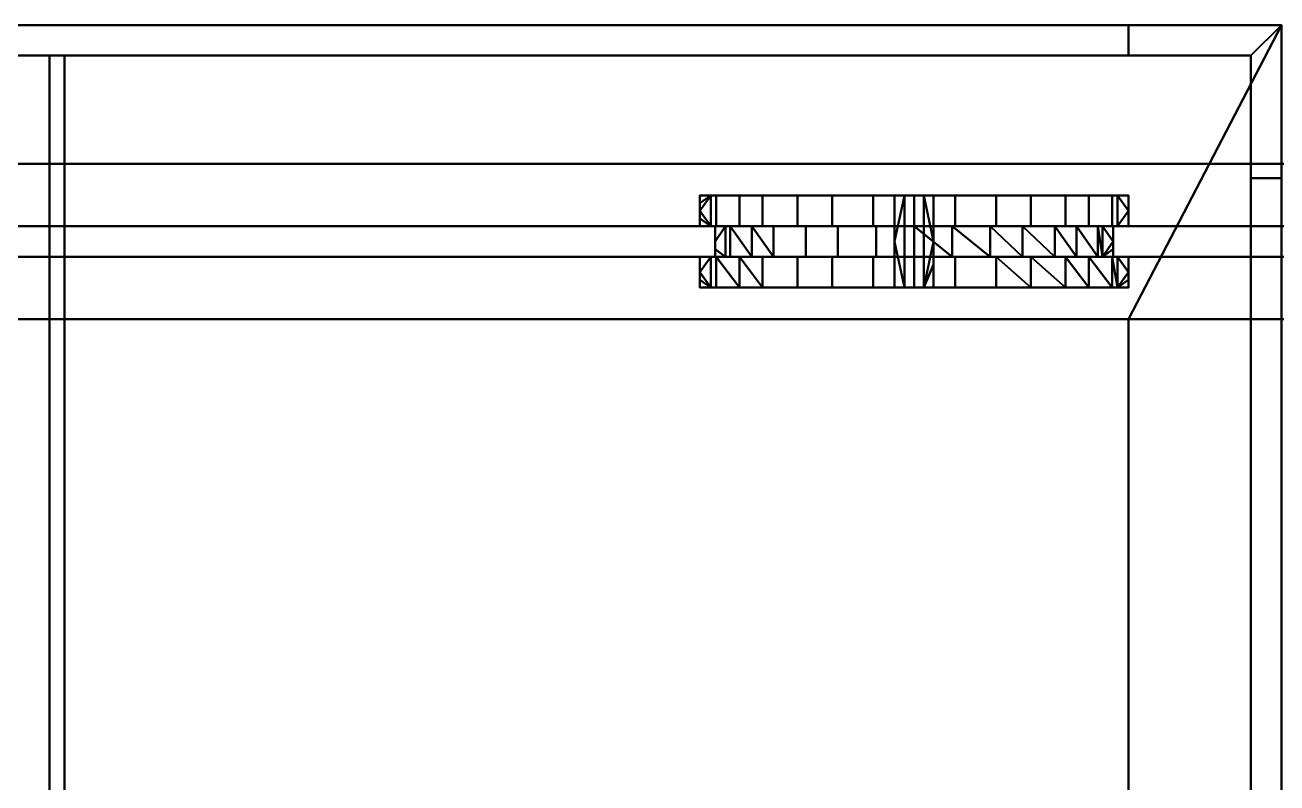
# Model space of a CAD drawing. Header units: millimetres. Extents: x -3275 to 3275, y -1040 to 450.
# Drawn here: x -885.5 to -476.5, y 202.3 to 450 of the extents above; entities that cross this region are included whole.
import ezdxf

# ---------------------------------------------------------------- set-up
doc = ezdxf.new("R2010")
doc.units = ezdxf.units.MM
doc.layers.add('I-FURN-PNLS', color=7, linetype='Continuous', lineweight=40)

msp = doc.modelspace()

# ---------------------------------------------------------------- meshes
at = {"layer": 'I-FURN-PNLS', "color": 7, "true_color": 0xf5f5f3}
mesh = msp.add_polyface(dxfattribs=at)
corners = [(-475, 450, 150), (-1275, 450, 150), (-1275, -435, 150), (-475, -435, 150), (-525, -365.36, 150), (-1225, -365.36, 150), (-1225, 353.84, 150), (-525, 353.84, 150)]
mesh.append_faces([[corners[k] for k in face] for face in [(3, 4, 5, 2), (6, 1, 2, 5)]], dxfattribs={"vtx0": -1, "vtx2": -1, "color": 7})
mesh.append_faces([[corners[k] for k in face] for face in [(3, 0, 7, 4), (6, 7, 0, 1)]], dxfattribs={"vtx1": -1, "vtx3": -1, "color": 7})
mesh = msp.add_polyface(dxfattribs=at)
corners = [(-475, 450), (-475, -435), (-1275, -435), (-1275, 450), (-525, -365.36), (-525, 353.84), (-1225, 353.84), (-1225, -365.36)]
mesh.append_faces([[corners[k] for k in face] for face in [(2, 7, 4, 1), (5, 0, 1, 4)]], dxfattribs={"vtx0": -1, "vtx2": -1, "color": 7})
mesh.append_faces([[corners[k] for k in face] for face in [(2, 3, 6, 7), (5, 6, 3, 0)]], dxfattribs={"vtx1": -1, "vtx3": -1, "color": 7})
mesh = msp.add_polyface(dxfattribs=at)
corners = [(-1275, 450, 150), (-475, 450, 150), (-475, 450), (-1275, 450)]
mesh.append_faces([[corners[k] for k in face] for face in [(0, 1, 2, 3)]], dxfattribs={"color": 7})
mesh = msp.add_polyface(dxfattribs=at)
corners = [(-525, 450, 2175), (-525, 440, 2175), (-485, 440, 2175), (-485, 400, 2175), (-475, 400, 2175), (-475, 450, 2175), (-525, -435, 2175), (-475, -435, 2175), (-475, -385, 2175), (-485, -385, 2175), (-485, -425, 2175), (-525, -425, 2175), (-1225, 450, 2175), (-1275, 450, 2175), (-1275, 400, 2175), (-1265, 400, 2175), (-1265, 440, 2175), (-1225, 440, 2175), (-1225, -435, 2175), (-1225, -425, 2175), (-1265, -425, 2175), (-1265, -385, 2175), (-1275, -385, 2175), (-1275, -435, 2175)]
mesh.append_faces([[corners[k] for k in face] for face in [(2, 5, 0, 1), (16, 13, 14, 15), (20, 23, 18, 19)]], dxfattribs={"vtx0": -1, "color": 7})
mesh.append_faces([[corners[k] for k in face] for face in [(4, 5, 2, 3), (6, 7, 10, 11), (12, 13, 16, 17)]], dxfattribs={"vtx1": -1, "color": 7})
mesh.append_faces([[corners[k] for k in face] for face in [(8, 9, 10, 7)]], dxfattribs={"vtx2": -1, "color": 7})
mesh.append_faces([[corners[k] for k in face] for face in [(20, 21, 22, 23)]], dxfattribs={"vtx3": -1, "color": 7})
mesh = msp.add_polyface(dxfattribs=at)
corners = [(-525, 450, 150), (-475, 450, 150), (-475, 400, 150), (-485, 400, 150), (-485, 440, 150), (-525, 440, 150), (-525, -435, 150), (-525, -425, 150), (-485, -425, 150), (-485, -385, 150), (-475, -385, 150), (-475, -435, 150), (-1225, 450, 150), (-1225, 440, 150), (-1265, 440, 150), (-1265, 400, 150), (-1275, 400, 150), (-1275, 450, 150), (-1225, -435, 150), (-1275, -435, 150), (-1275, -385, 150), (-1265, -385, 150), (-1265, -425, 150), (-1225, -425, 150)]
mesh.append_faces([[corners[k] for k in face] for face in [(8, 11, 6, 7), (14, 17, 12, 13), (22, 19, 20, 21)]], dxfattribs={"vtx0": -1, "color": 7})
mesh.append_faces([[corners[k] for k in face] for face in [(0, 1, 4, 5), (10, 11, 8, 9), (18, 19, 22, 23)]], dxfattribs={"vtx1": -1, "color": 7})
mesh.append_faces([[corners[k] for k in face] for face in [(2, 3, 4, 1)]], dxfattribs={"vtx2": -1, "color": 7})
mesh.append_faces([[corners[k] for k in face] for face in [(14, 15, 16, 17)]], dxfattribs={"vtx3": -1, "color": 7})
mesh = msp.add_polyface(dxfattribs=at)
corners = [(-1275, 450, 2200), (-1275, -435, 2200), (-475, -435, 2200), (-475, 450, 2200)]
mesh.append_faces([[corners[k] for k in face] for face in [(3, 0, 1, 2)]], dxfattribs={"color": 7})
mesh = msp.add_polyface(dxfattribs=at)
corners = [(-1275, 450, 2175), (-475, 450, 2175), (-475, -435, 2175), (-1275, -435, 2175)]
mesh.append_faces([[corners[k] for k in face] for face in [(2, 3, 0, 1)]], dxfattribs={"color": 7})
mesh = msp.add_polyface(dxfattribs=at)
corners = [(-1275, 450, 2200), (-475, 450, 2200), (-475, 450, 2175), (-1275, 450, 2175)]
mesh.append_faces([[corners[k] for k in face] for face in [(0, 1, 2, 3)]], dxfattribs={"color": 7})
mesh = msp.add_polyface(dxfattribs=at)
corners = [(-525, 450, 2175), (-475, 450, 2175), (-475, 450, 150), (-525, 450, 150)]
mesh.append_faces([[corners[k] for k in face] for face in [(0, 1, 2, 3)]], dxfattribs={"color": 7})
mesh = msp.add_polyface(dxfattribs=at)
corners = [(-525, 440, 2175), (-525, 450, 2175), (-525, 450, 150), (-525, 440, 150)]
mesh.append_faces([[corners[k] for k in face] for face in [(0, 1, 2, 3)]], dxfattribs={"color": 7})
mesh = msp.add_polyface(dxfattribs=at)
corners = [(-1265, 440, 173.99), (-1265, -425, 173.99), (-485, -425, 173.99), (-485, 440, 173.99)]
mesh.append_faces([[corners[k] for k in face] for face in [(3, 0, 1, 2)]], dxfattribs={"color": 7})
mesh = msp.add_polyface(dxfattribs=at)
corners = [(-1265, 440, 148.99), (-485, 440, 148.99), (-485, -425, 148.99), (-1265, -425, 148.99)]
mesh.append_faces([[corners[k] for k in face] for face in [(2, 3, 0, 1)]], dxfattribs={"color": 7})
mesh = msp.add_polyface(dxfattribs=at)
corners = [(-1265, 440, 173.99), (-485, 440, 173.99), (-485, 440, 148.99), (-1265, 440, 148.99)]
mesh.append_faces([[corners[k] for k in face] for face in [(0, 1, 2, 3)]], dxfattribs={"color": 7})
mesh = msp.add_polyface(dxfattribs=at)
corners = [(-1265, 440, 300), (-1265, -425, 300), (-485, -425, 300), (-485, 440, 300)]
mesh.append_faces([[corners[k] for k in face] for face in [(3, 0, 1, 2)]], dxfattribs={"color": 7})
mesh = msp.add_polyface(dxfattribs=at)
corners = [(-1265, 440, 275), (-485, 440, 275), (-485, -425, 275), (-1265, -425, 275)]
mesh.append_faces([[corners[k] for k in face] for face in [(2, 3, 0, 1)]], dxfattribs={"color": 7})
mesh = msp.add_polyface(dxfattribs=at)
corners = [(-1265, 440, 300), (-485, 440, 300), (-485, 440, 275), (-1265, 440, 275)]
mesh.append_faces([[corners[k] for k in face] for face in [(0, 1, 2, 3)]], dxfattribs={"color": 7})
mesh = msp.add_polyface(dxfattribs=at)
corners = [(-1265, 440, 680), (-1265, -425, 680), (-485, -425, 680), (-485, 440, 680)]
mesh.append_faces([[corners[k] for k in face] for face in [(3, 0, 1, 2)]], dxfattribs={"color": 7})
mesh = msp.add_polyface(dxfattribs=at)
corners = [(-1265, 440, 655), (-485, 440, 655), (-485, -425, 655), (-1265, -425, 655)]
mesh.append_faces([[corners[k] for k in face] for face in [(2, 3, 0, 1)]], dxfattribs={"color": 7})
mesh = msp.add_polyface(dxfattribs=at)
corners = [(-1265, 440, 680), (-485, 440, 680), (-485, 440, 655), (-1265, 440, 655)]
mesh.append_faces([[corners[k] for k in face] for face in [(0, 1, 2, 3)]], dxfattribs={"color": 7})
mesh = msp.add_polyface(dxfattribs=at)
corners = [(-1265, 440, 1060), (-1265, -425, 1060), (-485, -425, 1060), (-485, 440, 1060)]
mesh.append_faces([[corners[k] for k in face] for face in [(3, 0, 1, 2)]], dxfattribs={"color": 7})
mesh = msp.add_polyface(dxfattribs=at)
corners = [(-1265, 440, 1035), (-485, 440, 1035), (-485, -425, 1035), (-1265, -425, 1035)]
mesh.append_faces([[corners[k] for k in face] for face in [(2, 3, 0, 1)]], dxfattribs={"color": 7})
mesh = msp.add_polyface(dxfattribs=at)
corners = [(-1265, 440, 1060), (-485, 440, 1060), (-485, 440, 1035), (-1265, 440, 1035)]
mesh.append_faces([[corners[k] for k in face] for face in [(0, 1, 2, 3)]], dxfattribs={"color": 7})
mesh = msp.add_polyface(dxfattribs=at)
corners = [(-1265, 440, 1440), (-1265, -425, 1440), (-485, -425, 1440), (-485, 440, 1440)]
mesh.append_faces([[corners[k] for k in face] for face in [(3, 0, 1, 2)]], dxfattribs={"color": 7})
mesh = msp.add_polyface(dxfattribs=at)
corners = [(-1265, 440, 1415), (-485, 440, 1415), (-485, -425, 1415), (-1265, -425, 1415)]
mesh.append_faces([[corners[k] for k in face] for face in [(2, 3, 0, 1)]], dxfattribs={"color": 7})
mesh = msp.add_polyface(dxfattribs=at)
corners = [(-1265, 440, 1440), (-485, 440, 1440), (-485, 440, 1415), (-1265, 440, 1415)]
mesh.append_faces([[corners[k] for k in face] for face in [(0, 1, 2, 3)]], dxfattribs={"color": 7})
mesh = msp.add_polyface(dxfattribs=at)
corners = [(-1265, 440, 1820), (-1265, -425, 1820), (-485, -425, 1820), (-485, 440, 1820)]
mesh.append_faces([[corners[k] for k in face] for face in [(3, 0, 1, 2)]], dxfattribs={"color": 7})
mesh = msp.add_polyface(dxfattribs=at)
corners = [(-1265, 440, 1795), (-485, 440, 1795), (-485, -425, 1795), (-1265, -425, 1795)]
mesh.append_faces([[corners[k] for k in face] for face in [(2, 3, 0, 1)]], dxfattribs={"color": 7})
mesh = msp.add_polyface(dxfattribs=at)
corners = [(-1265, 440, 1820), (-485, 440, 1820), (-485, 440, 1795), (-1265, 440, 1795)]
mesh.append_faces([[corners[k] for k in face] for face in [(0, 1, 2, 3)]], dxfattribs={"color": 7})
mesh = msp.add_polyface(dxfattribs=at)
corners = [(-877.47, 440, 300), (-877.47, 440, 360), (-872.53, 440, 360), (-872.53, 440, 300)]
mesh.append_faces([[corners[k] for k in face] for face in [(3, 0, 1, 2)]], dxfattribs={"color": 7})
mesh = msp.add_polyface(dxfattribs=at)
corners = [(-877.47, 440, 360), (-877.47, 440, 300), (-877.47, -425, 300), (-877.47, -425, 360)]
mesh.append_faces([[corners[k] for k in face] for face in [(3, 0, 1, 2)]], dxfattribs={"color": 7})
mesh = msp.add_polyface(dxfattribs=at)
corners = [(-872.53, 440, 360), (-877.47, 440, 360), (-877.47, -425, 360), (-872.53, -425, 360)]
mesh.append_faces([[corners[k] for k in face] for face in [(3, 0, 1, 2)]], dxfattribs={"color": 7})
mesh = msp.add_polyface(dxfattribs=at)
corners = [(-877.47, 440, 300), (-872.53, 440, 300), (-872.53, -425, 300), (-877.47, -425, 300)]
mesh.append_faces([[corners[k] for k in face] for face in [(3, 0, 1, 2)]], dxfattribs={"color": 7})
mesh = msp.add_polyface(dxfattribs=at)
corners = [(-877.47, 440, 680), (-877.47, 440, 740), (-872.53, 440, 740), (-872.53, 440, 680)]
mesh.append_faces([[corners[k] for k in face] for face in [(3, 0, 1, 2)]], dxfattribs={"color": 7})
mesh = msp.add_polyface(dxfattribs=at)
corners = [(-877.47, 440, 740), (-877.47, 440, 680), (-877.47, -425, 680), (-877.47, -425, 740)]
mesh.append_faces([[corners[k] for k in face] for face in [(3, 0, 1, 2)]], dxfattribs={"color": 7})
mesh = msp.add_polyface(dxfattribs=at)
corners = [(-872.53, 440, 740), (-877.47, 440, 740), (-877.47, -425, 740), (-872.53, -425, 740)]
mesh.append_faces([[corners[k] for k in face] for face in [(3, 0, 1, 2)]], dxfattribs={"color": 7})
mesh = msp.add_polyface(dxfattribs=at)
corners = [(-877.47, 440, 680), (-872.53, 440, 680), (-872.53, -425, 680), (-877.47, -425, 680)]
mesh.append_faces([[corners[k] for k in face] for face in [(3, 0, 1, 2)]], dxfattribs={"color": 7})
mesh = msp.add_polyface(dxfattribs=at)
corners = [(-877.47, 440, 1060), (-877.47, 440, 1120), (-872.53, 440, 1120), (-872.53, 440, 1060)]
mesh.append_faces([[corners[k] for k in face] for face in [(3, 0, 1, 2)]], dxfattribs={"color": 7})
mesh = msp.add_polyface(dxfattribs=at)
corners = [(-877.47, 440, 1120), (-877.47, 440, 1060), (-877.47, -425, 1060), (-877.47, -425, 1120)]
mesh.append_faces([[corners[k] for k in face] for face in [(3, 0, 1, 2)]], dxfattribs={"color": 7})
mesh = msp.add_polyface(dxfattribs=at)
corners = [(-872.53, 440, 1120), (-877.47, 440, 1120), (-877.47, -425, 1120), (-872.53, -425, 1120)]
mesh.append_faces([[corners[k] for k in face] for face in [(3, 0, 1, 2)]], dxfattribs={"color": 7})
mesh = msp.add_polyface(dxfattribs=at)
corners = [(-877.47, 440, 1060), (-872.53, 440, 1060), (-872.53, -425, 1060), (-877.47, -425, 1060)]
mesh.append_faces([[corners[k] for k in face] for face in [(3, 0, 1, 2)]], dxfattribs={"color": 7})
mesh = msp.add_polyface(dxfattribs=at)
corners = [(-877.47, 440, 1440), (-877.47, 440, 1500), (-872.53, 440, 1500), (-872.53, 440, 1440)]
mesh.append_faces([[corners[k] for k in face] for face in [(3, 0, 1, 2)]], dxfattribs={"color": 7})
mesh = msp.add_polyface(dxfattribs=at)
corners = [(-877.47, 440, 1500), (-877.47, 440, 1440), (-877.47, -425, 1440), (-877.47, -425, 1500)]
mesh.append_faces([[corners[k] for k in face] for face in [(3, 0, 1, 2)]], dxfattribs={"color": 7})
mesh = msp.add_polyface(dxfattribs=at)
corners = [(-872.53, 440, 1500), (-877.47, 440, 1500), (-877.47, -425, 1500), (-872.53, -425, 1500)]
mesh.append_faces([[corners[k] for k in face] for face in [(3, 0, 1, 2)]], dxfattribs={"color": 7})
mesh = msp.add_polyface(dxfattribs=at)
corners = [(-877.47, 440, 1440), (-872.53, 440, 1440), (-872.53, -425, 1440), (-877.47, -425, 1440)]
mesh.append_faces([[corners[k] for k in face] for face in [(3, 0, 1, 2)]], dxfattribs={"color": 7})
mesh = msp.add_polyface(dxfattribs=at)
corners = [(-877.47, 440, 1820), (-877.47, 440, 1880), (-872.53, 440, 1880), (-872.53, 440, 1820)]
mesh.append_faces([[corners[k] for k in face] for face in [(3, 0, 1, 2)]], dxfattribs={"color": 7})
mesh = msp.add_polyface(dxfattribs=at)
corners = [(-877.47, 440, 1880), (-877.47, 440, 1820), (-877.47, -425, 1820), (-877.47, -425, 1880)]
mesh.append_faces([[corners[k] for k in face] for face in [(3, 0, 1, 2)]], dxfattribs={"color": 7})
mesh = msp.add_polyface(dxfattribs=at)
corners = [(-872.53, 440, 1880), (-877.47, 440, 1880), (-877.47, -425, 1880), (-872.53, -425, 1880)]
mesh.append_faces([[corners[k] for k in face] for face in [(3, 0, 1, 2)]], dxfattribs={"color": 7})
mesh = msp.add_polyface(dxfattribs=at)
corners = [(-877.47, 440, 1820), (-872.53, 440, 1820), (-872.53, -425, 1820), (-877.47, -425, 1820)]
mesh.append_faces([[corners[k] for k in face] for face in [(3, 0, 1, 2)]], dxfattribs={"color": 7})
mesh = msp.add_polyface(dxfattribs=at)
corners = [(-872.53, 440, 300), (-872.53, 440, 360), (-872.53, -425, 360), (-872.53, -425, 300)]
mesh.append_faces([[corners[k] for k in face] for face in [(3, 0, 1, 2)]], dxfattribs={"color": 7})
mesh = msp.add_polyface(dxfattribs=at)
corners = [(-872.53, 440, 680), (-872.53, 440, 740), (-872.53, -425, 740), (-872.53, -425, 680)]
mesh.append_faces([[corners[k] for k in face] for face in [(3, 0, 1, 2)]], dxfattribs={"color": 7})
mesh = msp.add_polyface(dxfattribs=at)
corners = [(-872.53, 440, 1060), (-872.53, 440, 1120), (-872.53, -425, 1120), (-872.53, -425, 1060)]
mesh.append_faces([[corners[k] for k in face] for face in [(3, 0, 1, 2)]], dxfattribs={"color": 7})
mesh = msp.add_polyface(dxfattribs=at)
corners = [(-872.53, 440, 1440), (-872.53, 440, 1500), (-872.53, -425, 1500), (-872.53, -425, 1440)]
mesh.append_faces([[corners[k] for k in face] for face in [(3, 0, 1, 2)]], dxfattribs={"color": 7})
mesh = msp.add_polyface(dxfattribs=at)
corners = [(-872.53, 440, 1820), (-872.53, 440, 1880), (-872.53, -425, 1880), (-872.53, -425, 1820)]
mesh.append_faces([[corners[k] for k in face] for face in [(3, 0, 1, 2)]], dxfattribs={"color": 7})
mesh = msp.add_polyface(dxfattribs=at)
corners = [(-485, 440, 2175), (-525, 440, 2175), (-525, 440, 150), (-485, 440, 150)]
mesh.append_faces([[corners[k] for k in face] for face in [(3, 0, 1, 2)]], dxfattribs={"color": 7})
mesh = msp.add_polyface(dxfattribs=at)
corners = [(-485, 400, 2175), (-485, 440, 2175), (-485, 440, 150), (-485, 400, 150)]
mesh.append_faces([[corners[k] for k in face] for face in [(3, 0, 1, 2)]], dxfattribs={"color": 7})
mesh = msp.add_polyface(dxfattribs=at)
corners = [(-485, 440, 173.99), (-485, -425, 173.99), (-485, -425, 148.99), (-485, 440, 148.99)]
mesh.append_faces([[corners[k] for k in face] for face in [(0, 1, 2, 3)]], dxfattribs={"color": 7})
mesh = msp.add_polyface(dxfattribs=at)
corners = [(-485, 440, 300), (-485, -425, 300), (-485, -425, 275), (-485, 440, 275)]
mesh.append_faces([[corners[k] for k in face] for face in [(0, 1, 2, 3)]], dxfattribs={"color": 7})
mesh = msp.add_polyface(dxfattribs=at)
corners = [(-485, 440, 680), (-485, -425, 680), (-485, -425, 655), (-485, 440, 655)]
mesh.append_faces([[corners[k] for k in face] for face in [(0, 1, 2, 3)]], dxfattribs={"color": 7})
mesh = msp.add_polyface(dxfattribs=at)
corners = [(-485, 440, 1060), (-485, -425, 1060), (-485, -425, 1035), (-485, 440, 1035)]
mesh.append_faces([[corners[k] for k in face] for face in [(0, 1, 2, 3)]], dxfattribs={"color": 7})
mesh = msp.add_polyface(dxfattribs=at)
corners = [(-485, 440, 1440), (-485, -425, 1440), (-485, -425, 1415), (-485, 440, 1415)]
mesh.append_faces([[corners[k] for k in face] for face in [(0, 1, 2, 3)]], dxfattribs={"color": 7})
mesh = msp.add_polyface(dxfattribs=at)
corners = [(-485, 440, 1820), (-485, -425, 1820), (-485, -425, 1795), (-485, 440, 1795)]
mesh.append_faces([[corners[k] for k in face] for face in [(0, 1, 2, 3)]], dxfattribs={"color": 7})
mesh = msp.add_polyface(dxfattribs=at)
corners = [(-2875, 353.84, -11.35), (-2875, 404.64, -11.35), (2875, 404.64, -11.35), (2875, 353.84, -11.35)]
mesh.append_faces([[corners[k] for k in face] for face in [(0, 1, 2, 3)]], dxfattribs={"color": 7})
mesh = msp.add_polyface(dxfattribs=at)
corners = [(-2875, 404.64, -11.35), (-2875, 404.64, -5), (2875, 404.64, -5), (2875, 404.64, -11.35)]
mesh.append_faces([[corners[k] for k in face] for face in [(0, 1, 2, 3)]], dxfattribs={"color": 7})
mesh = msp.add_polyface(dxfattribs=at)
corners = [(-2875, 404.64, -5), (-2875, 384.24, -5), (2875, 384.24, -5), (2875, 404.64, -5)]
mesh.append_faces([[corners[k] for k in face] for face in [(0, 1, 2, 3)]], dxfattribs={"color": 7})
mesh = msp.add_polyface(dxfattribs=at)
corners = [(-475, 400, 2175), (-485, 400, 2175), (-485, 400, 150), (-475, 400, 150)]
mesh.append_faces([[corners[k] for k in face] for face in [(3, 0, 1, 2)]], dxfattribs={"color": 7})
at = {"layer": 'I-FURN-PNLS', "color": 8, "true_color": 0x7f7f7f}
mesh = msp.add_polyface(dxfattribs=at)
corners = [(-665, 384.24, 70), (-659.67, 384.24, 96.79), (-644.5, 384.24, 119.5), (-621.79, 384.24, 134.67), (-595, 384.24, 140), (-568.21, 384.24, 134.67), (-545.5, 384.24, 119.5), (-530.33, 384.24, 96.79), (-525, 384.24, 70), (-525, 386.74, 70), (-525, 389.24, 70), (-525, 391.74, 70), (-525, 394.24, 70), (-530.33, 394.24, 96.79), (-545.5, 394.24, 119.5), (-568.21, 394.24, 134.67), (-595, 394.24, 140), (-621.79, 394.24, 134.67), (-644.5, 394.24, 119.5), (-659.67, 394.24, 96.79), (-665, 394.24, 70), (-665, 391.74, 70), (-665, 389.24, 70), (-665, 386.74, 70), (-661.46, 384.24, 87.79), (-528.54, 384.24, 87.79), (-661.46, 394.24, 87.79), (-528.54, 394.24, 87.79), (-633.14, 384.24, 127.08), (-633.14, 394.24, 127.08), (-652.08, 394.24, 108.14), (-652.08, 384.24, 108.14), (-608.39, 394.24, 137.34), (-608.39, 384.24, 137.34), (-556.86, 394.24, 127.08), (-556.86, 384.24, 127.08), (-537.92, 394.24, 108.14), (-537.92, 384.24, 108.14), (-581.61, 384.24, 137.34), (-581.61, 394.24, 137.34)]
mesh.append_faces([[corners[k] for k in face] for face in [(22, 24, 26, 21), (25, 10, 27)]], dxfattribs={"vtx0": -1, "vtx1": -1, "vtx2": -1, "color": 8})
mesh.append_faces([[corners[k] for k in face] for face in [(1, 19, 26, 24), (13, 7, 25, 27), (3, 17, 29, 28), (30, 31, 2, 18), (32, 33, 4, 16), (19, 1, 31, 30), (28, 29, 18, 2), (17, 3, 33, 32), (34, 35, 6, 14), (36, 37, 7, 13), (15, 5, 35, 34), (38, 39, 16, 4), (14, 6, 37, 36), (39, 38, 5, 15)]], dxfattribs={"vtx0": -1, "vtx2": -1, "color": 8})
mesh.append_faces([[corners[k] for k in face] for face in [(9, 10, 25, 8)]], dxfattribs={"vtx1": -1, "color": 8})
mesh.append_faces([[corners[k] for k in face] for face in [(26, 20, 21), (23, 0, 24, 22), (11, 12, 27, 10)]], dxfattribs={"vtx2": -1, "color": 8})
mesh = msp.add_polyface(dxfattribs=at)
corners = [(-525, 394.24, 70), (-525, 391.74, 70), (-525, 389.24, 70), (-525, 386.74, 70), (-525, 384.24, 70), (-530.33, 384.24, 43.21), (-545.5, 384.24, 20.5), (-568.21, 384.24, 5.33), (-595, 384.24), (-621.79, 384.24, 5.33), (-644.5, 384.24, 20.5), (-659.67, 384.24, 43.21), (-665, 384.24, 70), (-665, 386.74, 70), (-665, 389.24, 70), (-665, 391.74, 70), (-665, 394.24, 70), (-659.67, 394.24, 43.21), (-644.5, 394.24, 20.5), (-621.79, 394.24, 5.33), (-595, 394.24), (-568.21, 394.24, 5.33), (-545.5, 394.24, 20.5), (-530.33, 394.24, 43.21), (-528.54, 384.24, 52.21), (-661.46, 384.24, 52.21), (-528.54, 394.24, 52.21), (-661.46, 394.24, 52.21), (-537.92, 394.24, 31.86), (-537.92, 384.24, 31.86), (-556.86, 384.24, 12.92), (-556.86, 394.24, 12.92), (-581.61, 394.24, 2.66), (-581.61, 384.24, 2.66), (-608.39, 384.24, 2.66), (-608.39, 394.24, 2.66), (-633.14, 384.24, 12.92), (-633.14, 394.24, 12.92), (-652.08, 384.24, 31.86), (-652.08, 394.24, 31.86)]
mesh.append_faces([[corners[k] for k in face] for face in [(26, 2, 24)]], dxfattribs={"vtx0": -1, "vtx1": -1, "vtx2": -1, "color": 8})
mesh.append_faces([[corners[k] for k in face] for face in [(25, 13, 14, 27)]], dxfattribs={"vtx0": -1, "vtx2": -1, "vtx3": -1, "color": 8})
mesh.append_faces([[corners[k] for k in face] for face in [(12, 13, 25)]], dxfattribs={"vtx1": -1, "color": 8})
mesh.append_faces([[corners[k] for k in face] for face in [(28, 23, 5, 29), (24, 5, 23, 26), (29, 6, 22, 28), (31, 22, 6, 30), (27, 17, 11, 25), (21, 31, 30, 7), (20, 32, 33, 8), (7, 33, 32, 21), (35, 20, 8, 34), (37, 19, 9, 36), (10, 38, 39, 18), (38, 11, 17, 39), (18, 37, 36, 10), (34, 9, 19, 35)]], dxfattribs={"vtx1": -1, "vtx3": -1, "color": 8})
mesh.append_faces([[corners[k] for k in face] for face in [(15, 16, 27, 14), (3, 4, 24, 2)]], dxfattribs={"vtx2": -1, "color": 8})
mesh.append_faces([[corners[k] for k in face] for face in [(26, 0, 1, 2)]], dxfattribs={"vtx3": -1, "color": 8})
mesh = msp.add_polyface(dxfattribs=at)
corners = [(-665, 394.24, 70), (-659.67, 394.24, 96.79), (-644.5, 394.24, 119.5), (-621.79, 394.24, 134.67), (-595, 394.24, 140), (-568.21, 394.24, 134.67), (-545.5, 394.24, 119.5), (-530.33, 394.24, 96.79), (-525, 394.24, 70), (-530.33, 394.24, 43.21), (-545.5, 394.24, 20.5), (-568.21, 394.24, 5.33), (-595, 394.24), (-621.79, 394.24, 5.33), (-644.5, 394.24, 20.5), (-659.67, 394.24, 43.21), (-588.61, 394.24, 70), (-591.8, 394.24, 75.53), (-598.19, 394.24, 75.53), (-601.39, 394.24, 70), (-598.19, 394.24, 64.47), (-591.8, 394.24, 64.47)]
mesh.append_faces([[corners[k] for k in face] for face in [(4, 18, 3)]], dxfattribs={"vtx0": -1, "vtx1": -1, "color": 8})
mesh.append_faces([[corners[k] for k in face] for face in [(19, 0, 1, 18)]], dxfattribs={"vtx0": -1, "vtx2": -1, "color": 8})
mesh.append_faces([[corners[k] for k in face] for face in [(18, 1, 2, 3), (21, 10, 11, 12), (17, 5, 6, 7)]], dxfattribs={"vtx0": -1, "vtx3": -1, "color": 8})
mesh.append_faces([[corners[k] for k in face] for face in [(14, 15, 20, 13), (8, 9, 16)]], dxfattribs={"vtx1": -1, "vtx2": -1, "color": 8})
mesh.append_faces([[corners[k] for k in face] for face in [(12, 13, 20, 21), (19, 20, 15, 0), (21, 16, 9, 10), (4, 5, 17, 18), (16, 17, 7, 8)]], dxfattribs={"vtx1": -1, "vtx3": -1, "color": 8})
mesh = msp.add_polyface(dxfattribs=at)
corners = [(-588.61, 394.24, 70), (-591.8, 394.24, 64.47), (-598.19, 394.24, 64.47), (-601.39, 394.24, 70), (-601.39, 386.74, 70), (-601.39, 379.24, 70), (-601.39, 371.74, 70), (-601.39, 364.24, 70), (-598.19, 364.24, 64.47), (-591.8, 364.24, 64.47), (-588.61, 364.24, 70), (-588.61, 371.74, 70), (-588.61, 379.24, 70), (-588.61, 386.74, 70)]
mesh.append_faces([[corners[k] for k in face] for face in [(8, 5, 6, 7)]], dxfattribs={"vtx0": -1, "color": 8})
mesh.append_faces([[corners[k] for k in face] for face in [(8, 2, 5)]], dxfattribs={"vtx0": -1, "vtx1": -1, "vtx2": -1, "color": 8})
mesh.append_faces([[corners[k] for k in face] for face in [(9, 11, 12, 1)]], dxfattribs={"vtx0": -1, "vtx2": -1, "vtx3": -1, "color": 8})
mesh.append_faces([[corners[k] for k in face] for face in [(1, 2, 8, 9)]], dxfattribs={"vtx1": -1, "vtx3": -1, "color": 8})
mesh.append_faces([[corners[k] for k in face] for face in [(13, 0, 1, 12), (9, 10, 11)]], dxfattribs={"vtx2": -1, "color": 8})
mesh.append_faces([[corners[k] for k in face] for face in [(2, 3, 4, 5)]], dxfattribs={"vtx3": -1, "color": 8})
mesh = msp.add_polyface(dxfattribs=at)
corners = [(-601.39, 364.24, 70), (-601.39, 371.74, 70), (-601.39, 379.24, 70), (-601.39, 386.74, 70), (-601.39, 394.24, 70), (-598.19, 394.24, 75.53), (-591.8, 394.24, 75.53), (-588.61, 394.24, 70), (-588.61, 386.74, 70), (-588.61, 379.24, 70), (-588.61, 371.74, 70), (-588.61, 364.24, 70), (-591.8, 364.24, 75.53), (-598.19, 364.24, 75.53)]
mesh.append_faces([[corners[k] for k in face] for face in [(6, 9, 12), (2, 5, 13)]], dxfattribs={"vtx0": -1, "vtx1": -1, "vtx2": -1, "color": 8})
mesh.append_faces([[corners[k] for k in face] for face in [(6, 12, 13, 5)]], dxfattribs={"vtx0": -1, "vtx2": -1, "color": 8})
mesh.append_faces([[corners[k] for k in face] for face in [(10, 11, 12, 9), (3, 4, 5, 2)]], dxfattribs={"vtx2": -1, "color": 8})
mesh.append_faces([[corners[k] for k in face] for face in [(6, 7, 8, 9), (13, 0, 1, 2)]], dxfattribs={"vtx3": -1, "color": 8})
at = {"layer": 'I-FURN-PNLS', "color": 7, "true_color": 0xf5f5f3}
mesh = msp.add_polyface(dxfattribs=at)
corners = [(-2875, 384.24, -5), (-2875, 384.24), (2875, 384.24), (2875, 384.24, -5)]
mesh.append_faces([[corners[k] for k in face] for face in [(3, 0, 1, 2)]], dxfattribs={"color": 7})
mesh = msp.add_polyface(dxfattribs=at)
corners = [(-2875, 384.24), (-2875, 374.24), (2875, 374.24), (2875, 384.24)]
mesh.append_faces([[corners[k] for k in face] for face in [(0, 1, 2, 3)]], dxfattribs={"color": 7})
at = {"layer": 'I-FURN-PNLS', "color": 8, "true_color": 0x7f7f7f}
mesh = msp.add_polyface(dxfattribs=at)
corners = [(-525, 384.24, 70), (-530.33, 384.24, 96.79), (-545.5, 384.24, 119.5), (-568.21, 384.24, 134.67), (-595, 384.24, 140), (-621.79, 384.24, 134.67), (-644.5, 384.24, 119.5), (-659.67, 384.24, 96.79), (-665, 384.24, 70), (-659.67, 384.24, 43.21), (-644.5, 384.24, 20.5), (-621.79, 384.24, 5.33), (-595, 384.24), (-568.21, 384.24, 5.33), (-545.5, 384.24, 20.5), (-530.33, 384.24, 43.21), (-660, 384.24, 70), (-655.05, 384.24, 94.87), (-640.96, 384.24, 115.96), (-619.87, 384.24, 130.05), (-595, 384.24, 135), (-570.13, 384.24, 130.05), (-549.04, 384.24, 115.96), (-534.95, 384.24, 94.87), (-530, 384.24, 70), (-534.95, 384.24, 45.13), (-549.04, 384.24, 24.04), (-570.13, 384.24, 9.95), (-595, 384.24, 5), (-619.87, 384.24, 9.95), (-640.96, 384.24, 24.04), (-655.05, 384.24, 45.13)]
mesh.append_faces([[corners[k] for k in face] for face in [(13, 27, 28, 12), (29, 11, 12, 28), (11, 29, 30, 10), (31, 9, 10, 30), (9, 31, 16, 8), (19, 5, 6, 18), (17, 7, 8, 16), (7, 17, 18, 6)]], dxfattribs={"vtx0": -1, "vtx2": -1, "color": 8})
mesh.append_faces([[corners[k] for k in face] for face in [(14, 15, 25, 26), (24, 25, 15, 0), (26, 27, 13, 14), (0, 1, 23, 24), (22, 23, 1, 2), (2, 3, 21, 22), (3, 4, 20, 21), (4, 5, 19, 20)]], dxfattribs={"vtx1": -1, "vtx3": -1, "color": 8})
mesh = msp.add_polyface(dxfattribs=at)
corners = [(-660, 374.24, 70), (-655.05, 374.24, 94.87), (-640.96, 374.24, 115.96), (-619.87, 374.24, 130.05), (-595, 374.24, 135), (-570.13, 374.24, 130.05), (-549.04, 374.24, 115.96), (-534.95, 374.24, 94.87), (-530, 374.24, 70), (-530, 376.74, 70), (-530, 379.24, 70), (-530, 381.74, 70), (-530, 384.24, 70), (-534.95, 384.24, 94.87), (-549.04, 384.24, 115.96), (-570.13, 384.24, 130.05), (-595, 384.24, 135), (-619.87, 384.24, 130.05), (-640.96, 384.24, 115.96), (-655.05, 384.24, 94.87), (-660, 384.24, 70), (-660, 381.74, 70), (-660, 379.24, 70), (-660, 376.74, 70), (-656.59, 374.24, 87.15), (-533.41, 374.24, 87.15), (-656.59, 384.24, 87.15), (-533.41, 384.24, 87.15), (-630.42, 374.24, 123.01), (-630.42, 384.24, 123.01), (-648.01, 384.24, 105.42), (-648.01, 374.24, 105.42), (-607.44, 384.24, 132.53), (-607.44, 374.24, 132.53), (-559.58, 384.24, 123.01), (-559.58, 374.24, 123.01), (-541.99, 384.24, 105.42), (-541.99, 374.24, 105.42), (-582.56, 374.24, 132.53), (-582.56, 384.24, 132.53)]
mesh.append_faces([[corners[k] for k in face] for face in [(27, 10, 11, 12)]], dxfattribs={"vtx0": -1, "color": 8})
mesh.append_faces([[corners[k] for k in face] for face in [(37, 14, 6), (25, 13, 7)]], dxfattribs={"vtx0": -1, "vtx1": -1, "color": 8})
mesh.append_faces([[corners[k] for k in face] for face in [(24, 26, 22, 23)]], dxfattribs={"vtx0": -1, "vtx1": -1, "vtx3": -1, "color": 8})
mesh.append_faces([[corners[k] for k in face] for face in [(1, 19, 26, 24), (6, 14, 34), (3, 17, 29, 28), (32, 33, 4, 16), (18, 2, 28, 29), (19, 1, 31), (17, 3, 33, 32), (7, 13, 36), (15, 5, 35), (2, 18, 30), (5, 15, 39), (16, 4, 38)]], dxfattribs={"vtx0": -1, "vtx2": -1, "color": 8})
mesh.append_faces([[corners[k] for k in face] for face in [(9, 10, 25, 8)]], dxfattribs={"vtx1": -1, "color": 8})
mesh.append_faces([[corners[k] for k in face] for face in [(27, 13, 25, 10)]], dxfattribs={"vtx1": -1, "vtx2": -1, "vtx3": -1, "color": 8})
mesh.append_faces([[corners[k] for k in face] for face in [(31, 2, 30, 19), (34, 15, 35, 6), (36, 14, 37, 7), (39, 16, 38, 5)]], dxfattribs={"vtx1": -1, "vtx3": -1, "color": 8})
mesh.append_faces([[corners[k] for k in face] for face in [(23, 0, 24)]], dxfattribs={"vtx2": -1, "color": 8})
mesh.append_faces([[corners[k] for k in face] for face in [(26, 20, 21, 22)]], dxfattribs={"vtx3": -1, "color": 8})
mesh = msp.add_polyface(dxfattribs=at)
corners = [(-530, 384.24, 70), (-530, 381.74, 70), (-530, 379.24, 70), (-530, 376.74, 70), (-530, 374.24, 70), (-534.95, 374.24, 45.13), (-549.04, 374.24, 24.04), (-570.13, 374.24, 9.95), (-595, 374.24, 5), (-619.87, 374.24, 9.95), (-640.96, 374.24, 24.04), (-655.05, 374.24, 45.13), (-660, 374.24, 70), (-660, 376.74, 70), (-660, 379.24, 70), (-660, 381.74, 70), (-660, 384.24, 70), (-655.05, 384.24, 45.13), (-640.96, 384.24, 24.04), (-619.87, 384.24, 9.95), (-595, 384.24, 5), (-570.13, 384.24, 9.95), (-549.04, 384.24, 24.04), (-534.95, 384.24, 45.13), (-533.41, 374.24, 52.85), (-656.59, 374.24, 52.85), (-533.41, 384.24, 52.85), (-656.59, 384.24, 52.85), (-541.99, 384.24, 34.58), (-541.99, 374.24, 34.58), (-559.58, 374.24, 16.99), (-559.58, 384.24, 16.99), (-582.56, 384.24, 7.47), (-582.56, 374.24, 7.47), (-607.44, 374.24, 7.47), (-607.44, 384.24, 7.47), (-630.42, 374.24, 16.99), (-630.42, 384.24, 16.99), (-648.01, 374.24, 34.58), (-648.01, 384.24, 34.58)]
mesh.append_faces([[corners[k] for k in face] for face in [(24, 26, 2, 3)]], dxfattribs={"vtx0": -1, "vtx1": -1, "vtx3": -1, "color": 8})
mesh.append_faces([[corners[k] for k in face] for face in [(25, 13, 14, 27)]], dxfattribs={"vtx0": -1, "vtx2": -1, "vtx3": -1, "color": 8})
mesh.append_faces([[corners[k] for k in face] for face in [(12, 13, 25)]], dxfattribs={"vtx1": -1, "color": 8})
mesh.append_faces([[corners[k] for k in face] for face in [(9, 36, 37, 19), (32, 21, 7, 33), (24, 5, 23, 26), (29, 6, 22, 28), (31, 22, 6, 30), (27, 17, 11, 25), (5, 29, 28, 23), (21, 31, 30, 7), (33, 8, 20, 32), (35, 20, 8, 34), (38, 11, 17, 39), (34, 9, 19, 35), (39, 18, 10, 38), (18, 37, 36, 10)]], dxfattribs={"vtx1": -1, "vtx3": -1, "color": 8})
mesh.append_faces([[corners[k] for k in face] for face in [(3, 4, 24), (15, 16, 27, 14)]], dxfattribs={"vtx2": -1, "color": 8})
mesh.append_faces([[corners[k] for k in face] for face in [(26, 0, 1, 2)]], dxfattribs={"vtx3": -1, "color": 8})
at = {"layer": 'I-FURN-PNLS', "color": 7, "true_color": 0xf5f5f3}
mesh = msp.add_polyface(dxfattribs=at)
corners = [(-2875, 374.24), (-2875, 374.24, -5), (2875, 374.24, -5), (2875, 374.24)]
mesh.append_faces([[corners[k] for k in face] for face in [(2, 3, 0, 1)]], dxfattribs={"color": 7})
mesh = msp.add_polyface(dxfattribs=at)
corners = [(-2875, 374.24, -5), (-2875, 353.84, -5), (2875, 353.84, -5), (2875, 374.24, -5)]
mesh.append_faces([[corners[k] for k in face] for face in [(0, 1, 2, 3)]], dxfattribs={"color": 7})
at = {"layer": 'I-FURN-PNLS', "color": 8, "true_color": 0x7f7f7f}
mesh = msp.add_polyface(dxfattribs=at)
corners = [(-665, 364.24, 70), (-659.67, 364.24, 96.79), (-644.5, 364.24, 119.5), (-621.79, 364.24, 134.67), (-595, 364.24, 140), (-568.21, 364.24, 134.67), (-545.5, 364.24, 119.5), (-530.33, 364.24, 96.79), (-525, 364.24, 70), (-525, 366.74, 70), (-525, 369.24, 70), (-525, 371.74, 70), (-525, 374.24, 70), (-530.33, 374.24, 96.79), (-545.5, 374.24, 119.5), (-568.21, 374.24, 134.67), (-595, 374.24, 140), (-621.79, 374.24, 134.67), (-644.5, 374.24, 119.5), (-659.67, 374.24, 96.79), (-665, 374.24, 70), (-665, 371.74, 70), (-665, 369.24, 70), (-665, 366.74, 70), (-661.46, 364.24, 87.79), (-528.54, 364.24, 87.79), (-661.46, 374.24, 87.79), (-528.54, 374.24, 87.79), (-633.14, 364.24, 127.08), (-633.14, 374.24, 127.08), (-652.08, 374.24, 108.14), (-652.08, 364.24, 108.14), (-608.39, 374.24, 137.34), (-608.39, 364.24, 137.34), (-556.86, 374.24, 127.08), (-556.86, 364.24, 127.08), (-537.92, 374.24, 108.14), (-537.92, 364.24, 108.14), (-581.61, 364.24, 137.34), (-581.61, 374.24, 137.34)]
mesh.append_faces([[corners[k] for k in face] for face in [(27, 10, 11, 12)]], dxfattribs={"vtx0": -1, "color": 8})
mesh.append_faces([[corners[k] for k in face] for face in [(37, 14, 6), (25, 13, 7)]], dxfattribs={"vtx0": -1, "vtx1": -1, "color": 8})
mesh.append_faces([[corners[k] for k in face] for face in [(26, 22, 24)]], dxfattribs={"vtx0": -1, "vtx1": -1, "vtx2": -1, "color": 8})
mesh.append_faces([[corners[k] for k in face] for face in [(1, 19, 26, 24), (6, 14, 34), (3, 17, 29, 28), (32, 33, 4, 16), (18, 2, 28, 29), (19, 1, 31), (17, 3, 33, 32), (16, 4, 38, 39), (7, 13, 36), (15, 5, 35), (2, 18, 30), (5, 15, 39, 38)]], dxfattribs={"vtx0": -1, "vtx2": -1, "color": 8})
mesh.append_faces([[corners[k] for k in face] for face in [(9, 10, 25, 8)]], dxfattribs={"vtx1": -1, "color": 8})
mesh.append_faces([[corners[k] for k in face] for face in [(27, 13, 25, 10)]], dxfattribs={"vtx1": -1, "vtx2": -1, "vtx3": -1, "color": 8})
mesh.append_faces([[corners[k] for k in face] for face in [(31, 2, 30, 19), (34, 15, 35, 6), (36, 14, 37, 7)]], dxfattribs={"vtx1": -1, "vtx3": -1, "color": 8})
mesh.append_faces([[corners[k] for k in face] for face in [(23, 0, 24, 22)]], dxfattribs={"vtx2": -1, "color": 8})
mesh.append_faces([[corners[k] for k in face] for face in [(26, 20, 21, 22)]], dxfattribs={"vtx3": -1, "color": 8})
mesh = msp.add_polyface(dxfattribs=at)
corners = [(-525, 374.24, 70), (-525, 371.74, 70), (-525, 369.24, 70), (-525, 366.74, 70), (-525, 364.24, 70), (-530.33, 364.24, 43.21), (-545.5, 364.24, 20.5), (-568.21, 364.24, 5.33), (-595, 364.24), (-621.79, 364.24, 5.33), (-644.5, 364.24, 20.5), (-659.67, 364.24, 43.21), (-665, 364.24, 70), (-665, 366.74, 70), (-665, 369.24, 70), (-665, 371.74, 70), (-665, 374.24, 70), (-659.67, 374.24, 43.21), (-644.5, 374.24, 20.5), (-621.79, 374.24, 5.33), (-595, 374.24), (-568.21, 374.24, 5.33), (-545.5, 374.24, 20.5), (-530.33, 374.24, 43.21), (-528.54, 364.24, 52.21), (-661.46, 364.24, 52.21), (-528.54, 374.24, 52.21), (-661.46, 374.24, 52.21), (-537.92, 374.24, 31.86), (-537.92, 364.24, 31.86), (-556.86, 364.24, 12.92), (-556.86, 374.24, 12.92), (-581.61, 374.24, 2.66), (-581.61, 364.24, 2.66), (-608.39, 364.24, 2.66), (-608.39, 374.24, 2.66), (-633.14, 364.24, 12.92), (-633.14, 374.24, 12.92), (-652.08, 364.24, 31.86), (-652.08, 374.24, 31.86)]
mesh.append_faces([[corners[k] for k in face] for face in [(24, 26, 2, 3)]], dxfattribs={"vtx0": -1, "vtx1": -1, "vtx3": -1, "color": 8})
mesh.append_faces([[corners[k] for k in face] for face in [(25, 13, 14, 27)]], dxfattribs={"vtx0": -1, "vtx2": -1, "vtx3": -1, "color": 8})
mesh.append_faces([[corners[k] for k in face] for face in [(12, 13, 25)]], dxfattribs={"vtx1": -1, "color": 8})
mesh.append_faces([[corners[k] for k in face] for face in [(36, 10, 18, 37), (32, 21, 7, 33), (24, 5, 23, 26), (29, 6, 22, 28), (9, 36, 37, 19), (31, 22, 6, 30), (27, 17, 11, 25), (5, 29, 28, 23), (21, 31, 30, 7), (33, 8, 20, 32), (35, 20, 8, 34), (34, 9, 19, 35), (39, 18, 10, 38), (17, 39, 38, 11)]], dxfattribs={"vtx1": -1, "vtx3": -1, "color": 8})
mesh.append_faces([[corners[k] for k in face] for face in [(15, 16, 27, 14), (3, 4, 24)]], dxfattribs={"vtx2": -1, "color": 8})
mesh.append_faces([[corners[k] for k in face] for face in [(26, 0, 1, 2)]], dxfattribs={"vtx3": -1, "color": 8})
mesh = msp.add_polyface(dxfattribs=at)
corners = [(-665, 374.24, 70), (-659.67, 374.24, 96.79), (-644.5, 374.24, 119.5), (-621.79, 374.24, 134.67), (-595, 374.24, 140), (-568.21, 374.24, 134.67), (-545.5, 374.24, 119.5), (-530.33, 374.24, 96.79), (-525, 374.24, 70), (-530.33, 374.24, 43.21), (-545.5, 374.24, 20.5), (-568.21, 374.24, 5.33), (-595, 374.24), (-621.79, 374.24, 5.33), (-644.5, 374.24, 20.5), (-659.67, 374.24, 43.21), (-530, 374.24, 70), (-534.95, 374.24, 94.87), (-549.04, 374.24, 115.96), (-570.13, 374.24, 130.05), (-595, 374.24, 135), (-619.87, 374.24, 130.05), (-640.96, 374.24, 115.96), (-655.05, 374.24, 94.87), (-660, 374.24, 70), (-655.05, 374.24, 45.13), (-640.96, 374.24, 24.04), (-619.87, 374.24, 9.95), (-595, 374.24, 5), (-570.13, 374.24, 9.95), (-549.04, 374.24, 24.04), (-534.95, 374.24, 45.13)]
mesh.append_faces([[corners[k] for k in face] for face in [(13, 27, 28, 12), (29, 11, 12, 28), (11, 29, 30, 10), (31, 9, 10, 30), (9, 31, 16, 8), (19, 5, 6, 18), (17, 7, 8, 16), (7, 17, 18, 6)]], dxfattribs={"vtx0": -1, "vtx2": -1, "color": 8})
mesh.append_faces([[corners[k] for k in face] for face in [(14, 15, 25, 26), (24, 25, 15, 0), (26, 27, 13, 14), (0, 1, 23, 24), (22, 23, 1, 2), (2, 3, 21, 22), (3, 4, 20, 21), (4, 5, 19, 20)]], dxfattribs={"vtx1": -1, "vtx3": -1, "color": 8})
mesh = msp.add_polyface(dxfattribs=at)
corners = [(-525, 364.24, 70), (-530.33, 364.24, 96.79), (-545.5, 364.24, 119.5), (-568.21, 364.24, 134.67), (-595, 364.24, 140), (-621.79, 364.24, 134.67), (-644.5, 364.24, 119.5), (-659.67, 364.24, 96.79), (-665, 364.24, 70), (-659.67, 364.24, 43.21), (-644.5, 364.24, 20.5), (-621.79, 364.24, 5.33), (-595, 364.24), (-568.21, 364.24, 5.33), (-545.5, 364.24, 20.5), (-530.33, 364.24, 43.21), (-601.39, 364.24, 70), (-598.19, 364.24, 75.53), (-591.8, 364.24, 75.53), (-588.61, 364.24, 70), (-591.8, 364.24, 64.47), (-598.19, 364.24, 64.47)]
mesh.append_faces([[corners[k] for k in face] for face in [(4, 18, 3)]], dxfattribs={"vtx0": -1, "vtx1": -1, "color": 8})
mesh.append_faces([[corners[k] for k in face] for face in [(19, 0, 1, 18)]], dxfattribs={"vtx0": -1, "vtx2": -1, "color": 8})
mesh.append_faces([[corners[k] for k in face] for face in [(18, 1, 2, 3), (21, 10, 11, 12), (17, 5, 6, 7)]], dxfattribs={"vtx0": -1, "vtx3": -1, "color": 8})
mesh.append_faces([[corners[k] for k in face] for face in [(14, 15, 20, 13), (8, 9, 16)]], dxfattribs={"vtx1": -1, "vtx2": -1, "color": 8})
mesh.append_faces([[corners[k] for k in face] for face in [(12, 13, 20, 21), (19, 20, 15, 0), (21, 16, 9, 10), (4, 5, 17, 18), (16, 17, 7, 8)]], dxfattribs={"vtx1": -1, "vtx3": -1, "color": 8})
at = {"layer": 'I-FURN-PNLS', "color": 7, "true_color": 0xf5f5f3}
mesh = msp.add_polyface(dxfattribs=at)
corners = [(-2875, 353.84, -5), (-2875, 353.84, -11.35), (2875, 353.84, -11.35), (2875, 353.84, -5)]
mesh.append_faces([[corners[k] for k in face] for face in [(0, 1, 2, 3)]], dxfattribs={"color": 7})
mesh = msp.add_polyface(dxfattribs=at)
corners = [(-525, 353.84, 150), (-1225, 353.84, 150), (-1225, 353.84), (-525, 353.84)]
mesh.append_faces([[corners[k] for k in face] for face in [(0, 1, 2, 3)]], dxfattribs={"color": 7})
mesh = msp.add_polyface(dxfattribs=at)
corners = [(-525, -365.36, 150), (-525, 353.84, 150), (-525, 353.84), (-525, -365.36)]
mesh.append_faces([[corners[k] for k in face] for face in [(0, 1, 2, 3)]], dxfattribs={"color": 7})

doc.saveas('drawing.dxf')
